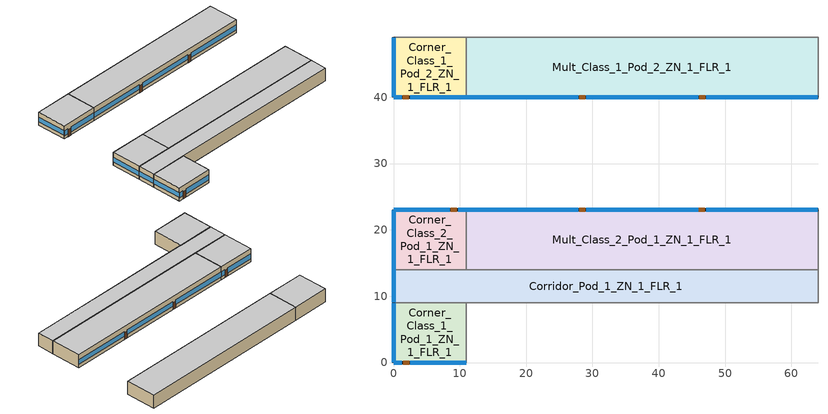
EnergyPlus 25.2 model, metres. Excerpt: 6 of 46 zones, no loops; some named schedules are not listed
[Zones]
Corner_Class_1_Pod_1_ZN_1_FLR_1
 floor ground (Corner_Class_1_Pod_1_ZN_1_FLR_1_Floor_Ffactor): 0,9 11,9 11,0 0,0 z0
 wall outside (nonres_ext_wall_grd): 0,9 0,0 11,0 z0:4
 wall to Mult_Class_1_Pod_1_ZN_1_FLR_1 (int_wall): 11,0 11,9 z0:4
 wall to Corridor_Pod_1_ZN_1_FLR_1 (int_wall): 11,9 0,9 z0:4
 window (NonresWindow_U_0.369_SHGC_0.357): 0.05,0 1.27,0 / 2.49,0 10.95,0 z0.92:2.51; 0,8.95 0,0.05 z1.1:2.52
 door (Swinging Door_con): 1.46,0 2.37,0 z0:2.13
 ceiling to Corner_Class_1_Pod_1_ZN_1_FLR_2 (int_slab_ceiling): 0,0 11,0 11,9 0,9 z4
Corridor_Pod_1_ZN_1_FLR_1
 floor ground (Corridor_Pod_1_ZN_1_FLR_1_Floor_Ffactor): 0,14 64,14 64,9 0,9 z0
 wall outside (nonres_ext_wall_grd): 0,14 0,9 z0:4
 wall to Mult_Class_1_Pod_1_ZN_1_FLR_1 (int_wall): 11,9 64,9 z0:4
 wall to Lobby_ZN_1_FLR_1 (int_wall): 64,9 64,14 z0:4
 wall to Mult_Class_2_Pod_1_ZN_1_FLR_1 (int_wall): 64,14 11,14 z0:4
 wall to Corner_Class_2_Pod_1_ZN_1_FLR_1 (int_wall): 11,14 0,14 z0:4
 window (NonresWindow_U_0.369_SHGC_0.357): 0,13.95 0,9.05 z1.1:2.53
 ceiling to Corridor_Pod_1_ZN_1_FLR_2 (int_slab_ceiling): 0,9 64,9 64,14 0,14 z4
Corner_Class_2_Pod_1_ZN_1_FLR_1
 floor ground (Corner_Class_2_Pod_1_ZN_1_FLR_1_Floor_Ffactor): 0,23 11,23 11,14 0,14 z0
 wall outside (nonres_ext_wall_grd): 11,23 0,23 0,14 z0:4
 wall to Mult_Class_2_Pod_1_ZN_1_FLR_1 (int_wall): 11,14 11,23 z0:4
 window (NonresWindow_U_0.369_SHGC_0.357): 0,22.95 0,14.05 z1.1:2.52; 10.95,23 9.73,23 / 8.51,23 0.05,23 z0.92:2.51
 door (Swinging Door_con): 9.53,23 8.62,23 z0:2.13
 ceiling to Corner_Class_2_Pod_1_ZN_1_FLR_2 (int_slab_ceiling): 0,14 11,14 11,23 0,23 z4
Mult_Class_2_Pod_1_ZN_1_FLR_1
 floor ground (Mult_Class_2_Pod_1_ZN_1_FLR_1_Floor_Ffactor): 11,23 64,23 64,14 11,14 z0
 wall outside (nonres_ext_wall_grd): 64,23 11,23 z0:4
 wall to Main_Corridor_ZN_1_FLR_1 (int_wall): 64,14 64,23 z0:4
 window (NonresWindow_U_0.369_SHGC_0.357): 63.95,23 47.13,23 / 45.91,23 29.09,23 / 27.87,23 11.05,23 z1.03:2.5
 door (Swinging Door_con): 46.93,23 46.01,23 / 28.91,23 28,23 z0:2.13
 ceiling to Mult_Class_2_Pod_1_ZN_1_FLR_2 (int_slab_ceiling): 11,14 64,14 64,23 11,23 z4
Corner_Class_1_Pod_2_ZN_1_FLR_1
 floor ground (Corner_Class_1_Pod_2_ZN_1_FLR_1_Floor_Ffactor): 0,49 11,49 11,40 0,40 z0
 wall outside (nonres_ext_wall_grd): 0,49 0,40 11,40 z0:4
 wall to Mult_Class_1_Pod_2_ZN_1_FLR_1 (int_wall): 11,40 11,49 z0:4
 wall to Corridor_Pod_2_ZN_1_FLR_1 (int_wall): 11,49 0,49 z0:4
 window (NonresWindow_U_0.369_SHGC_0.357): 0,48.95 0,40.05 z1.1:2.52; 0.05,40 1.27,40 / 2.49,40 10.95,40 z0.92:2.51
 door (Swinging Door_con): 1.41,40 2.32,40 z0:2.13
 ceiling to Corner_Class_1_Pod_2_ZN_1_FLR_2 (int_slab_ceiling): 0,40 11,40 11,49 0,49 z4
Mult_Class_1_Pod_2_ZN_1_FLR_1
 floor ground (Mult_Class_1_Pod_2_ZN_1_FLR_1_Floor_Ffactor): 11,49 64,49 64,40 11,40 z0
 wall outside (nonres_ext_wall_grd): 11,40 64,40 z0:4
 wall to Main_Corridor_ZN_1_FLR_1 (int_wall): 64,40 64,49 z0:4
 wall to Corridor_Pod_2_ZN_1_FLR_1 (int_wall): 64,49 11,49 z0:4
 window (NonresWindow_U_0.369_SHGC_0.357): 11.05,40 27.87,40 / 29.09,40 45.91,40 / 47.13,40 63.95,40 z1.03:2.5
 door (Swinging Door_con): 28,40 28.92,40 / 46.06,40 46.97,40 z0:2.13
 ceiling to Mult_Class_1_Pod_2_ZN_1_FLR_2 (int_slab_ceiling): 11,40 64,40 64,49 11,49 z4
[Building]
SchoolSecondary: North Axis=0; Terrain=City; Loads Convergence Tolerance Value=0.04; Temperature Convergence Tolerance Value=0.2; Solar Distribution=FullInteriorAndExterior; Maximum Number of Warmup Days=50; Minimum Number of Warmup Days=6
[Site:Location]
Albuquerque.Intl.Sunport_NM_USA WMO=723650: Latitude=35.04; Longitude=-106.62; Time Zone=-7; Elevation=1620
[SizingPeriod:DesignDay] Day of Month=21; DryBulb Temperature Range Modifier Type=DefaultMultipliers; Humidity Condition Type=Wetbulb; Barometric Pressure=83318; Rain Indicator=No; Snow Indicator=No; Daylight Saving Time Indicator=No
Name | Month | Day Type | Maximum DryBulb Temperature | Daily DryBulb Temperature Range | Wetbulb or DewPoint at Maximum DryBulb | Wind Speed | Wind Direction | Solar Model Indicator | Sky Clearness | ASHRAE Clear Sky Optical Depth for Beam Irradiance taub | ASHRAE Clear Sky Optical Depth for Diffuse Irradiance taud
Albuquerque.Intl.Sunport_NM_USA Ann Htg 99.6% Condns DB | 12 | WinterDesignDay | -7.9 | 0 | -7.9 | 3.2 | 0 | ASHRAEClearSky | 0
Albuquerque.Intl.Sunport_NM_USA Ann Clg .4% Condns DB=>MWB | 7 | SummerDesignDay | 35.1 | 13.5 | 15.7 | 4.4 | 220 | ASHRAETau |  | 0.463 | 1.887
[Site:GroundTemperature:FCfactorMethod]
January Ground Temperature=13.7; February Ground Temperature=7; March Ground Temperature=2.1; April Ground Temperature=2.6; May Ground Temperature=4.3; June Ground Temperature=8.8; July Ground Temperature=13.9; August Ground Temperature=17.8; September Ground Temperature=23.2; October Ground Temperature=25.6; November Ground Temperature=24.1; December Ground Temperature=20.5
[Site:WaterMainsTemperature]
Calculation Method=CORRELATION; Annual Average Outdoor Air Temperature=13.6333; Maximum Difference In Monthly Average Outdoor Air Temperatures=23.5
[Material]
Name | Roughness | Thickness | Conductivity | Density | Specific Heat | Thermal Absorptance | Solar Absorptance | Visible Absorptance
Std Wood 6inch | MediumSmooth | 0.15 | 0.12 | 540 | 1210 | 0.9 | 0.7 | 0.7
F07 25mm stucco | Smooth | 0.0254 | 0.72 | 1856 | 840 | 0.9 | 0.7 | 0.7
G01 13mm gypsum board | Smooth | 0.0127 | 0.16 | 800 | 1090 | 0.9 | 0.7 | 0.5
G01 16mm gypsum board | MediumSmooth | 0.0159 | 0.16 | 800 | 1090
100mm Normalweight concrete floor | MediumRough | 0.1016 | 2.31 | 2322 | 832
[Material:NoMass] Thermal Absorptance=0.9; Solar Absorptance=0.7
Name | Roughness | Thermal Resistance | Visible Absorptance
Opaque Door panel_con | MediumRough | 0.475973 | 0.7
CP02 CARPET PAD | VeryRough | 0.21648 | 0.8
Nonres_Exterior_Wall_Insulation_grd | MediumSmooth | 1.34659 | 0.7
[WindowMaterial:SimpleGlazingSystem]
Nonres Window Glazing Layer: UFactor=2.09528; Solar Heat Gain Coefficient=0.357; Visible Transmittance=0.3927
[Construction]
Swinging Door_con: Opaque Door panel_con
InteriorFurnishings: Std Wood 6inch
int_wall: G01 13mm gypsum board, G01 13mm gypsum board
int_slab_ceiling: CP02 CARPET PAD, 100mm Normalweight concrete floor
nonres_ext_wall_grd: F07 25mm stucco, G01 16mm gypsum board, Nonres_Exterior_Wall_Insulation_grd, G01 16mm gypsum board
NonresWindow_U_0.369_SHGC_0.357: Nonres Window Glazing Layer
[Construction:FfactorGroundFloor] FFactor=0.90012
Name | Area | PerimeterExposed
Corner_Class_1_Pod_1_ZN_1_FLR_1_Floor_Ffactor; Corner_Class_2_Pod_1_ZN_1_FLR_1_Floor_Ffactor; Corner_Class_1_Pod_2_ZN_1_FLR_1_Floor_Ffactor | 99 | 20
Corridor_Pod_1_ZN_1_FLR_1_Floor_Ffactor | 320 | 5
Mult_Class_2_Pod_1_ZN_1_FLR_1_Floor_Ffactor; Mult_Class_1_Pod_2_ZN_1_FLR_1_Floor_Ffactor | 477 | 53
[Zone] Type=1; Multiplier=1; Ceiling Height=4; Floor Area=autocalculate; Part of Total Floor Area=Yes
Name | Volume
Corner_Class_1_Pod_1_ZN_1_FLR_1; Corner_Class_2_Pod_1_ZN_1_FLR_1; Corner_Class_1_Pod_2_ZN_1_FLR_1 | 396
Corridor_Pod_1_ZN_1_FLR_1 | 1280
Mult_Class_2_Pod_1_ZN_1_FLR_1; Mult_Class_1_Pod_2_ZN_1_FLR_1 | 1908
[InternalMass] Construction=InteriorFurnishings
Name | Zone or ZoneList | Surface Area
Corner_Class_1_Pod_1_ZN_1_FLR_1_InternalMass_1 | Corner_Class_1_Pod_1_ZN_1_FLR_1 | 198
Corridor_Pod_1_ZN_1_FLR_1_InternalMass_1 | Corridor_Pod_1_ZN_1_FLR_1 | 640
Corner_Class_2_Pod_1_ZN_1_FLR_1_InternalMass_1 | Corner_Class_2_Pod_1_ZN_1_FLR_1 | 198
Mult_Class_2_Pod_1_ZN_1_FLR_1_InternalMass_1 | Mult_Class_2_Pod_1_ZN_1_FLR_1 | 954
Corner_Class_1_Pod_2_ZN_1_FLR_1_InternalMass_1 | Corner_Class_1_Pod_2_ZN_1_FLR_1 | 198
Mult_Class_1_Pod_2_ZN_1_FLR_1_InternalMass_1 | Mult_Class_1_Pod_2_ZN_1_FLR_1 | 954
[People] Number of People Schedule=BLDG_OCC_SCH; Fraction Radiant=0.3; Sensible Heat Fraction=AUTOCALCULATE; Activity Level Schedule=ACTIVITY_SCH; Enable ASHRAE 55 Comfort Warnings=No; Mean Radiant Temperature Calculation Type=EnclosureAveraged; Work Efficiency Schedule=WORK_EFF_SCH; Clothing Insulation Calculation Method=ClothingInsulationSchedule; Clothing Insulation Schedule=CLOTHING_SCH; Air Velocity Schedule=AIR_VELO_SCH; Thermal Comfort Model 1 Type=FANGER
Name | Zone or ZoneList or Space or SpaceList | Number of People Calculation Method | Floor Area per Person | Number of People
Corner_Class_1_Pod_1_ZN_1_FLR_1 | Corner_Class_1_Pod_1_ZN_1_FLR_1 | Area/Person | 2.654
Corridor_Pod_1_ZN_1_FLR_1 | Corridor_Pod_1_ZN_1_FLR_1 | People |  | 17.224
Corner_Class_2_Pod_1_ZN_1_FLR_1 | Corner_Class_2_Pod_1_ZN_1_FLR_1 | Area/Person | 2.654
Mult_Class_2_Pod_1_ZN_1_FLR_1 | Mult_Class_2_Pod_1_ZN_1_FLR_1 | Area/Person | 2.654
Corner_Class_1_Pod_2_ZN_1_FLR_1 | Corner_Class_1_Pod_2_ZN_1_FLR_1 | Area/Person | 2.654
Mult_Class_1_Pod_2_ZN_1_FLR_1 | Mult_Class_1_Pod_2_ZN_1_FLR_1 | Area/Person | 2.654
[Lights] Design Level Calculation Method=Watts/Area; Return Air Fraction=0; Fraction Radiant=0.37; Fraction Visible=0.2; Fraction Replaceable=1; EndUse Subcategory=LightsWired; Return Air Fraction Calculated from Plenum Temperature=No
Name | Zone or ZoneList or Space or SpaceList | Schedule | Watts per Floor Area
Corner_Class_1_Pod_1_ZN_1_FLR_1_Lights | Corner_Class_1_Pod_1_ZN_1_FLR_1 | ltg_sch_classroom | 7.42257
Corridor_Pod_1_ZN_1_FLR_1_Lights | Corridor_Pod_1_ZN_1_FLR_1 | ltg_sch_corridor | 4.299174
Corner_Class_2_Pod_1_ZN_1_FLR_1_Lights | Corner_Class_2_Pod_1_ZN_1_FLR_1 | ltg_sch_classroom | 7.42257
Mult_Class_2_Pod_1_ZN_1_FLR_1_Lights | Mult_Class_2_Pod_1_ZN_1_FLR_1 | ltg_sch_classroom | 7.42257
Corner_Class_1_Pod_2_ZN_1_FLR_1_Lights | Corner_Class_1_Pod_2_ZN_1_FLR_1 | ltg_sch_classroom | 7.42257
Mult_Class_1_Pod_2_ZN_1_FLR_1_Lights | Mult_Class_1_Pod_2_ZN_1_FLR_1 | ltg_sch_classroom | 7.42257
[ElectricEquipment] Schedule=BLDG_EQUIP_SCH; Design Level Calculation Method=EquipmentLevel; Fraction Latent=0; Fraction Radiant=0.5; Fraction Lost=0; EndUse Subcategory=MiscPlug
Name | Zone or ZoneList or Space or SpaceList | Design Level
Corner_Class_1_Pod_1_ZN_1_FLR_1_PlugMisc_Equip | Corner_Class_1_Pod_1_ZN_1_FLR_1 | 990
Corridor_Pod_1_ZN_1_FLR_1_PlugMisc_Equip | Corridor_Pod_1_ZN_1_FLR_1 | 1280
Corner_Class_2_Pod_1_ZN_1_FLR_1_PlugMisc_Equip | Corner_Class_2_Pod_1_ZN_1_FLR_1 | 990
Mult_Class_2_Pod_1_ZN_1_FLR_1_PlugMisc_Equip | Mult_Class_2_Pod_1_ZN_1_FLR_1 | 4770
Corner_Class_1_Pod_2_ZN_1_FLR_1_PlugMisc_Equip | Corner_Class_1_Pod_2_ZN_1_FLR_1 | 990
Mult_Class_1_Pod_2_ZN_1_FLR_1_PlugMisc_Equip | Mult_Class_1_Pod_2_ZN_1_FLR_1 | 4770
[ZoneInfiltration:DesignFlowRate] Schedule=INFIL_SCH_PNNL; Design Flow Rate Calculation Method=Flow/ExteriorWallArea; Flow Rate per Exterior Surface Area=0.000569572; Constant Term Coefficient=0; Temperature Term Coefficient=0; Velocity Term Coefficient=0.224; Velocity Squared Term Coefficient=0
Name | Zone or ZoneList or Space or SpaceList
Corner_Class_1_Pod_1_ZN_1_FLR_1_Infiltration | Corner_Class_1_Pod_1_ZN_1_FLR_1
Corridor_Pod_1_ZN_1_FLR_1_Infiltration | Corridor_Pod_1_ZN_1_FLR_1
Corner_Class_2_Pod_1_ZN_1_FLR_1_Infiltration | Corner_Class_2_Pod_1_ZN_1_FLR_1
Mult_Class_2_Pod_1_ZN_1_FLR_1_Infiltration | Mult_Class_2_Pod_1_ZN_1_FLR_1
Corner_Class_1_Pod_2_ZN_1_FLR_1_Infiltration | Corner_Class_1_Pod_2_ZN_1_FLR_1
Mult_Class_1_Pod_2_ZN_1_FLR_1_Infiltration | Mult_Class_1_Pod_2_ZN_1_FLR_1
[Exterior:Lights] Control Option=AstronomicalClock; EndUse Subcategory=General
Name | Schedule | Design Level
Exterior_Lights_a | Exterior_lighting_schedule_a | 453.7
Exterior_Lights_b | Exterior_lighting_schedule_b_2016 | 2195.85
Exterior_Lights_c | Exterior_lighting_schedule_c_2016 | 2015.29
[HVACTemplate:Zone:VRF] Template VRF System=VRF_System_1; Heating Outdoor Air Flow Rate=Autosize; No Load Outdoor Air Flow Rate=Autosize; Outdoor Air Method=Autosize; Outdoor Air Flow Rate per Person=Autosize; Cooling Coil Type=Autosize; Cooling Coil Availability Schedule=Autosize; Heat Pump Heating Coil Type=Autosize; Zone Terminal Unit On Parasitic Electric Energy Use=Autosize; Zone Terminal Unit Off Parasitic Electric Energy Use=-5
Corner_Class_1_Pod_1_ZN_1_FLR_1; Corridor_Pod_1_ZN_1_FLR_1; Corner_Class_2_Pod_1_ZN_1_FLR_1; Mult_Class_2_Pod_1_ZN_1_FLR_1; Corner_Class_1_Pod_2_ZN_1_FLR_1; Mult_Class_1_Pod_2_ZN_1_FLR_1
[HVACTemplate:System:VRF]
VRF_System_1: Gross Rated Total Cooling Capacity=Autosize; Gross Rated Cooling COP=3.5; Minimum Outdoor Temperature in Cooling Mode=-6; Maximum Outdoor Temperature in Cooling Mode=43; Gross Rated Heating Capacity=Autosize; Rated Heating Capacity Sizing Ratio=1; Gross Rated Heating COP=3.8; Minimum Outdoor Temperature in Heating Mode=-20; Maximum Outdoor Temperature in Heating Mode=15.5; Minimum Heat Pump PartLoad Ratio=0.15
[ZoneControl:Thermostat] Control Type Schedule=ThermostatSetpoint:DualSetpoint; Control 1=Htg-SetP-Sch
Name | Zone or ZoneList
Thermostat_Corner_Class_1_Pod_1_ZN_1_FLR_1 | Corner_Class_1_Pod_1_ZN_1_FLR_1
Thermostat_Corridor_Pod_1_ZN_1_FLR_1 | Corridor_Pod_1_ZN_1_FLR_1
Thermostat_Corner_Class_2_Pod_1_ZN_1_FLR_1 | Corner_Class_2_Pod_1_ZN_1_FLR_1
Thermostat_Mult_Class_2_Pod_1_ZN_1_FLR_1 | Mult_Class_2_Pod_1_ZN_1_FLR_1
Thermostat_Corner_Class_1_Pod_2_ZN_1_FLR_1 | Corner_Class_1_Pod_2_ZN_1_FLR_1
Thermostat_Mult_Class_1_Pod_2_ZN_1_FLR_1 | Mult_Class_1_Pod_2_ZN_1_FLR_1
[Generator:PVWatts]
PV_module: PVWatts Version=5; DC System Capacity=126543.5; Module Type=Premium; Array Type=FixedOpenRack; System Losses=0.113; Array Geometry Type=TiltAzimuth; Tilt Angle=0; Azimuth Angle=180
[ElectricLoadCenter:Inverter:PVWatts]
PV_Inverter: DC to AC Size Ratio=1.2; Inverter Efficiency=0.96
[ElectricLoadCenter:Generators]
PV_Generator: Generator 1=PV_module; Generator 1 Rated Electric Power Output=126543.5; Generator 1 Availability Schedule=PV_SCH
[ElectricLoadCenter:Distribution]
Generator: Generator List=PV_Generator; Generator Operation Scheme Type=Baseload; Electrical Buss Type=DirectCurrentWithInverter; Inverter=PV_Inverter
[Schedule:Compact]
PV_SCH: Through: 12/31, For: AllDays, Until: 24:00, 1
BLDG_EQUIP_SCH: Through: 6/30, For: SummerDesignDay, Until: 08:00, 0.35, Until: 17:00, 0.95, Until: 24:00, 0.35, For: WinterDesignDay, Until: 24:00, 0.35, For: Weekdays, Until: 08:00, 0.295624, Until: 17:00, 0.90367, Until: 21:00, 0.332931, Until: 24:00, 0.295624, For: WeekEnds Holidays AllOtherDays, Until: 24:00, 0.295624, Through: 9/1, For: SummerDesignDay, Until: 24:00, 0.90367, For: WinterDesignDay, Until: 24:00, 0.25, For: Weekdays, Until: 08:00, 0.21116, Until: 17:00, 0.475616, Until: 21:00, 0.237808, Until: 24:00, 0.21116, For: WeekEnds Holidays AllOtherDays, Until: 24:00, 0.21116, Through: 12/31, For: SummerDesignDay, Until: 08:00, 0.35, Until: 17:00, 0.95, Until: 24:00, 0.35, For: WinterDesignDay, Until: 24:00, 0.35, For: Weekdays, Until: 08:00, 0.295624, Until: 17:00, 0.90367, Until: 21:00, 0.332931, Until: 24:00, 0.295624, For: WeekEnds Holidays AllOtherDays, Until: 24:00, 0.295624
BLDG_OCC_SCH: Through: 6/15, For: Weekdays, Until: 08:00, 0, Until: 16:00, 0.95, Until: 21:00, 0.15, Until: 24:00, 0, For: SummerDesignDay, Until: 08:00, 1e-09, Until: 16:00, 0.95, Until: 21:00, 0.15, Until: 24:00, 1e-09, For: WeekEnds WinterDesignDay Holidays AllOtherDays, Until: 24:00, 0, Through: 9/15, For: Weekdays, Until: 08:00, 0, Until: 16:00, 0.15, Until: 21:00, 0.15, Until: 24:00, 0, For: SummerDesignDay, Until: 24:00, 0.95, For: WeekEnds WinterDesignDay Holidays AllOtherDays, Until: 24:00, 0, Through: 12/31, For: Weekdays, Until: 08:00, 0, Until: 16:00, 0.95, Until: 21:00, 0.15, Until: 24:00, 0, For: SummerDesignDay, Until: 08:00, 1e-09, Until: 16:00, 0.95, Until: 21:00, 0.15, Until: 24:00, 1e-09, For: WeekEnds WinterDesignDay Holidays AllOtherDays, Until: 24:00, 0
INFIL_SCH_PNNL: Through: 12/31, For: Weekdays, Until: 07:00, 1, Until: 21:00, 0.25, Until: 24:00, 1, For: WeekEnds SummerDesignDay WinterDesignDay Holidays AllOtherDays, Until: 24:00, 1
WORK_EFF_SCH: Through: 12/31, For: AllDays, Until: 24:00, 0
AIR_VELO_SCH: Through: 12/31, For: AllDays, Until: 24:00, 0.2
CLOTHING_SCH: Through: 04/30, For: AllDays, Until: 24:00, 1.1, Through: 09/30, For: AllDays, Until: 24:00, 0.6, Through: 12/31, For: AllDays, Until: 24:00, 1.1
ACTIVITY_SCH: Through: 12/31, For: AllDays, Until: 24:00, 120
Exterior_lighting_schedule_a: Through:12/31, For:AllDays, Until: 06:00, 0, Until: 24:00, 1
Exterior_lighting_schedule_b_2016: Through:12/31, For:AllDays, Until: 06:00, 0.5, Until: 24:00, 1
Exterior_lighting_schedule_c_2016: Through:12/31, For:AllDays, Until: 06:00, 0.5, Until: 21:00, 1, Until: 24:00, 0.5
[SCHEDULE:COMPACT]
ltg_sch_classroom: Through: 6/30, For: SummerDesignDay, Until: 24:00, 1, For: WinterDesignDay, Until: 24:00, 0, For: Weekdays, Until: 7:00, 0.12012, Until: 21:00, 0.60975, Until: 24:00, 0.12012, For: Saturday, Until: 24:00, 0.12012, For: AllOtherDays, Until: 24:00, 0.12012, Through: 9/1, For: SummerDesignDay, Until: 24:00, 1, For: WinterDesignDay, Until: 24:00, 0, For: Weekdays, Until: 8:00, 0.12012, Until: 20:00, 0.33875, Until: 24:00, 0.12012, For: Saturday, Until: 24:00, 0.12012, For: AllOtherDays, Until: 24:00, 0.12012, Through: 12/31, For: SummerDesignDay, Until: 24:00, 1, For: WinterDesignDay, Until: 24:00, 0, For: Weekdays, Until: 7:00, 0.12012, Until: 21:00, 0.60975, Until: 24:00, 0.12012, For: Saturday, Until: 24:00, 0.12012, For: AllOtherDays, Until: 24:00, 0.12012
ltg_sch_corridor: Through: 6/30, For: SummerDesignDay, Until: 24:00, 1, For: WinterDesignDay, Until: 24:00, 0, For: Weekdays, Until: 7:00, 0.12179, Until: 21:00, 0.61822, Until: 24:00, 0.12179, For: Saturday, Until: 24:00, 0.12179, For: AllOtherDays, Until: 24:00, 0.12179, Through: 9/1, For: SummerDesignDay, Until: 24:00, 1, For: WinterDesignDay, Until: 24:00, 0, For: Weekdays, Until: 8:00, 0.12179, Until: 20:00, 0.34346, Until: 24:00, 0.12179, For: Saturday, Until: 24:00, 0.12179, For: AllOtherDays, Until: 24:00, 0.12179, Through: 12/31, For: SummerDesignDay, Until: 24:00, 1, For: WinterDesignDay, Until: 24:00, 0, For: Weekdays, Until: 7:00, 0.12179, Until: 21:00, 0.61822, Until: 24:00, 0.12179, For: Saturday, Until: 24:00, 0.12179, For: AllOtherDays, Until: 24:00, 0.12179
